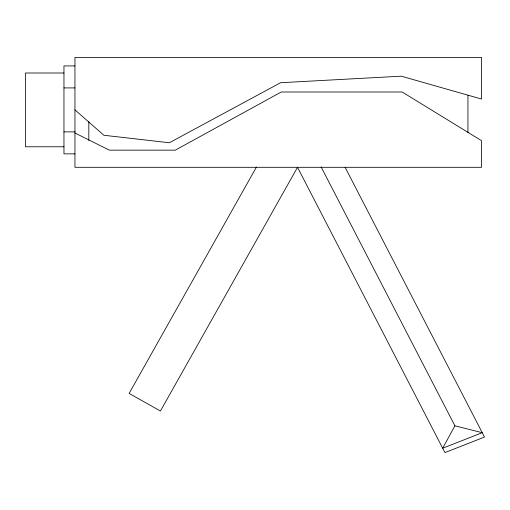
<?xml version="1.0" encoding="UTF-8"?>
<svg xmlns="http://www.w3.org/2000/svg" width="510" height="510" viewBox="0 0 510 510"><rect width="100%" height="100%" fill="white"/><g stroke="black" fill="none" stroke-linecap="round" stroke-linejoin="round"><path stroke-width="0.76" d="M454.901 425.818L442.686 448.22L482.243 432.69L454.901 425.818L321.07 166.84M256.453 167.057L129.126 393.427L160.427 411.034L297.521 167.305L444.943 452.587L484.5 437.057L345.104 167.305M74.951 65.937L63.96 65.937L63.96 153.854L74.951 153.854M63.96 73.006L25.5 73.006L25.5 146.778L63.96 146.778M63.96 87.918L74.951 87.918M63.96 131.873L74.951 131.873M74.951 132.995L109.369 150.157L175.306 150.157L281.271 91.998L402.154 91.998L481.548 140.683L481.548 167.305L74.951 167.305L74.951 57.413L481.548 57.413L481.548 99.048L401.281 76.181L280.577 82.722L169.371 142.755L103.868 135.258L74.951 109.892M467.944 95.408L467.944 132.613M88.823 121.533L88.823 140.53"/></g></svg>
